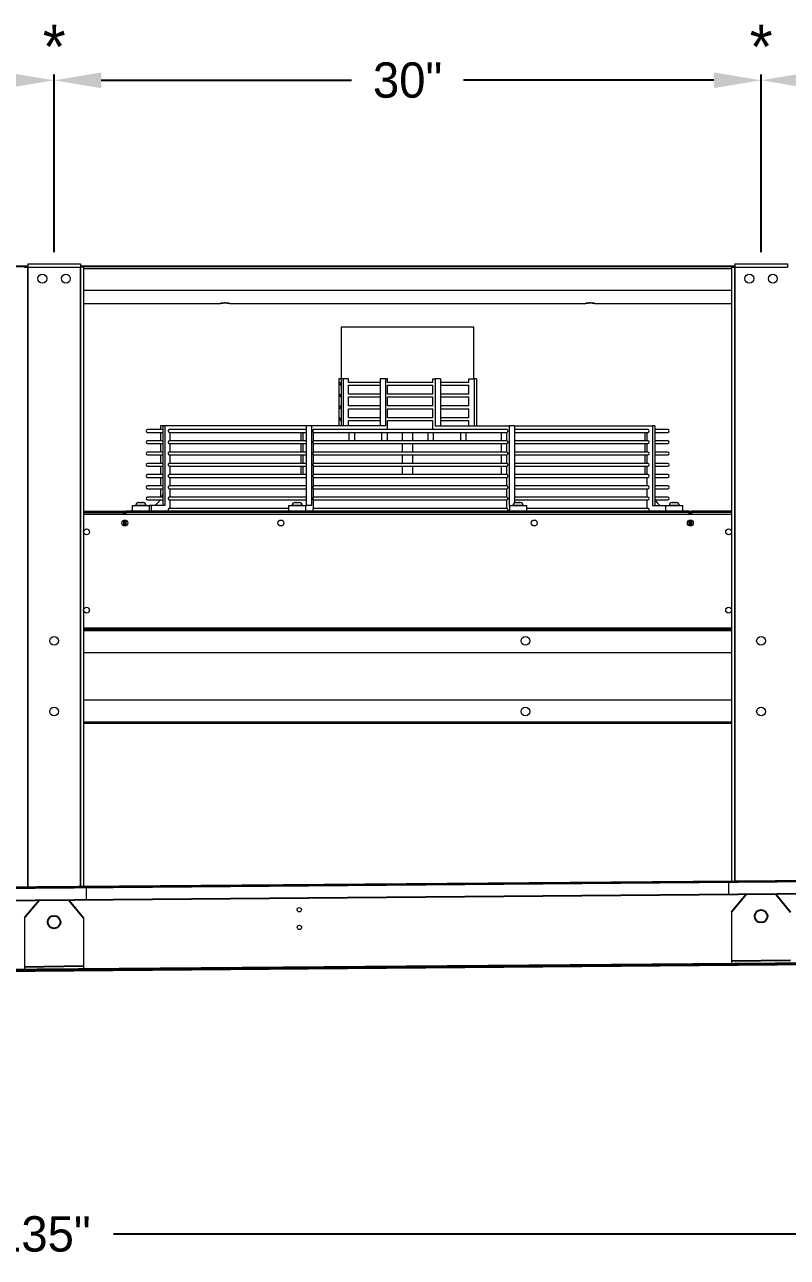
# Model space of a CAD drawing. Extents: x 6 to 271, y -23 to 146.
# Drawn here: x 184.5 to 216.8, y 37 to 89.3 of the extents above; entities that cross this region are included whole.
import ezdxf
from ezdxf.enums import TextEntityAlignment as Align

# ---------------------------------------------------------------- set-up
doc = ezdxf.new("R2010")
doc.units = 0
doc.header["$MEASUREMENT"] = 0
doc.layers.get('0').update_dxf_attribs({"linetype": 'CONTINUOUS'})
doc.layers.get('Defpoints').update_dxf_attribs({"linetype": 'CONTINUOUS'})
doc.dimstyles.get("Standard").update_dxf_attribs({"dimtxt": 1.5, "dimasz": 2, "dimexe": 0.25, "dimexo": 0.5, "dimgap": 0.75, "dimtad": 0, "dimtih": 1, "dimtoh": 1, "dimdec": 4, "dimzin": 0, "dimdsep": 46, "dimlunit": 5, "dimtxsty": 'STANDARD', "dimcen": 0.125, "dimclrd": 1, "dimclre": 1, "dimclrt": 1, "dimadec": 0, "dimazin": 0, "dimtfac": 1, "dimtdec": 4, "dimtofl": 0, "dimtmove": 0, "dimatfit": 3, "dimfxl": 1, "dimfrac": 2, "dimtolj": 1, "dimtzin": 0, "dimarcsym": 0})

# ---------------------------------------------------------------- blocks, each defined once
blk = doc.blocks.new('*D30')
at = {"color": 7, "lineweight": -2}
for p, q in [((155.707, 79.688), (155.707, 87.232)), ((157.707, 86.982), (168.332, 86.982)), ((183.707, 86.982), (173.082, 86.982)), ((185.707, 79.688), (185.707, 87.232))]:
    blk.add_line(p, q, dxfattribs=at)
at = {"color": 7}
for points in [[(157.707, 87.315), (157.707, 86.649), (155.707, 86.982)], [(183.707, 87.315), (183.707, 86.649), (185.707, 86.982)]]:
    blk.add_solid(points, dxfattribs=at)
at = {"layer": 'Defpoints', "color": 0}
for p in [(185.707, 86.982), (155.707, 79.188), (185.707, 79.188)]:
    blk.add_point(p, dxfattribs=at)
at = {"color": 7, "insert": (170.707, 86.982), "char_height": 1.5, "attachment_point": 5}
blk.add_mtext('\\A1;30"', dxfattribs=at)
blk = doc.blocks.new('*D31')
at = {"color": 7, "lineweight": -2}
for p, q in [((185.707, 79.688), (185.707, 87.232)), ((187.707, 86.982), (198.332, 86.982)), ((213.707, 86.982), (203.082, 86.982)), ((215.707, 79.688), (215.707, 87.232))]:
    blk.add_line(p, q, dxfattribs=at)
at = {"color": 7}
for points in [[(187.707, 87.315), (187.707, 86.649), (185.707, 86.982)], [(213.707, 87.315), (213.707, 86.649), (215.707, 86.982)]]:
    blk.add_solid(points, dxfattribs=at)
at = {"layer": 'Defpoints', "color": 0}
for p in [(215.707, 86.982), (185.707, 79.188), (215.707, 79.188)]:
    blk.add_point(p, dxfattribs=at)
at = {"color": 7, "insert": (200.707, 86.982), "char_height": 1.5, "attachment_point": 5}
blk.add_mtext('\\A1;30"', dxfattribs=at)
blk = doc.blocks.new('*D32')
at = {"color": 7, "lineweight": -2}
for p, q in [((215.707, 79.688), (215.707, 87.232)), ((217.707, 86.982), (225.832, 86.982)), ((244.207, 86.982), (236.082, 86.982)), ((246.207, 79.688), (246.207, 87.232))]:
    blk.add_line(p, q, dxfattribs=at)
at = {"color": 7}
for points in [[(217.707, 87.315), (217.707, 86.649), (215.707, 86.982)], [(244.207, 87.315), (244.207, 86.649), (246.207, 86.982)]]:
    blk.add_solid(points, dxfattribs=at)
at = {"layer": 'Defpoints', "color": 0}
for p in [(246.207, 86.982), (215.707, 79.188), (246.207, 79.188)]:
    blk.add_point(p, dxfattribs=at)
at = {"color": 7, "insert": (230.957, 86.982), "char_height": 1.5, "attachment_point": 5}
blk.add_mtext('\\A1;30 1/2"', dxfattribs=at)
blk = doc.blocks.new('*D34')
at = {"color": 7, "lineweight": -2}
for p, q in [((252.728, 49.242), (252.728, 37.751)), ((117.732, 48.126), (117.732, 37.751)), ((119.732, 38.001), (182.23, 38.001)), ((250.728, 38.001), (188.23, 38.001))]:
    blk.add_line(p, q, dxfattribs=at)
at = {"color": 7}
for points in [[(119.732, 38.334), (119.732, 37.668), (117.732, 38.001)], [(250.728, 38.334), (250.728, 37.668), (252.728, 38.001)]]:
    blk.add_solid(points, dxfattribs=at)
at = {"layer": 'Defpoints', "color": 0}
for p in [(252.728, 49.742), (117.732, 48.626), (252.728, 38.001)]:
    blk.add_point(p, dxfattribs=at)
at = {"color": 7, "insert": (185.23, 38.001), "char_height": 1.5, "attachment_point": 5}
blk.add_mtext('\\A1;135"', dxfattribs=at)

msp = doc.modelspace()

# ---------------------------------------------------------------- linework, layer by layer
at = {"color": 7, "linetype": 'Continuous', "lineweight": 15}
for p, q in [((156.8216, 79.10391), (184.5926, 79.10391)), ((184.4571, 79.0522), (184.5916, 79.0522)), ((184.5916, 79.0522), (184.5916, 52.73628)), ((184.5926, 79.0522), (184.5916, 79.0522)), ((184.5926, 79.1877), (184.5926, 79.0532)), ((184.5926, 79.1877), (186.8216, 79.1877)), ((184.5926, 79.0532), (186.8216, 79.0532)), ((184.5926, 79.0522), (184.5926, 79.0532)), ((184.5926, 79.0522), (186.8216, 79.0522)), ((184.5926, 52.73629), (184.5926, 79.0522)), ((186.8216, 79.1877), (186.8216, 79.0532)), ((186.8216, 79.10391), (214.5926, 79.10391)), ((186.8216, 79.0522), (186.8216, 79.0532)), ((186.8226, 79.0522), (186.8216, 79.0522)), ((186.8216, 52.75475), (186.8216, 79.0522)), ((186.8226, 79.0522), (186.8226, 52.75476)), ((186.9571, 79.0522), (186.8226, 79.0522)), ((186.9571, 79.0522), (186.9571, 52.75587)), ((214.4571, 79.0522), (214.4571, 52.98368)), ((214.4571, 79.0522), (214.5916, 79.0522)), ((214.5916, 79.0522), (214.5916, 52.98479)), ((214.5926, 79.0522), (214.5916, 79.0522)), ((214.5926, 79.1877), (214.5926, 79.0532)), ((214.5926, 79.1877), (216.8216, 79.1877)), ((214.5926, 79.0532), (216.8216, 79.0532)), ((214.5926, 79.0522), (214.5926, 79.0532)), ((214.5926, 79.0522), (216.8216, 79.0522)), ((214.5926, 52.9848), (214.5926, 79.0522)), ((216.8216, 79.1877), (216.8216, 79.0532)), ((186.9571, 78.9992), (214.4571, 78.9992)), ((186.9571, 78.07045), (214.4571, 78.07045)), ((186.9571, 77.50837), (192.7696, 77.50837)), ((193.1446, 77.50837), (208.2696, 77.50837)), ((208.6446, 77.50837), (214.4571, 77.50837)), ((201.78339, 76.4987), (197.8946, 76.4987)), ((203.5196, 76.4987), (201.78339, 76.4987)), ((197.78988, 74.3077), (197.78988, 72.3127)), ((197.88326, 74.3077), (197.78988, 74.3077)), ((197.97663, 74.3077), (197.88326, 74.3077)), ((197.88326, 74.3077), (197.88326, 72.3127)), ((197.97663, 74.3077), (197.97663, 72.3127)), ((198.20206, 74.3077), (197.97663, 74.3077)), ((198.20206, 74.15688), (198.20206, 74.3077)), ((199.76285, 74.3077), (199.53743, 74.3077)), ((199.53743, 74.3077), (199.53743, 72.3127)), ((199.76285, 74.3077), (199.76285, 72.3127)), ((199.85623, 74.3077), (199.76285, 74.3077)), ((199.85623, 74.15688), (199.85623, 74.3077)), ((201.78339, 74.15781), (201.78339, 74.3077)), ((201.78339, 74.3077), (201.87677, 74.3077)), ((201.87677, 74.3077), (201.87677, 72.3127)), ((202.1022, 74.3077), (201.87677, 74.3077)), ((202.1022, 74.3077), (202.1022, 72.3127)), ((203.30551, 74.15781), (203.30551, 74.3077)), ((203.30551, 74.3077), (203.53093, 74.3077)), ((203.53093, 74.3077), (203.53093, 72.3127)), ((203.62431, 74.3077), (203.53093, 74.3077)), ((203.62431, 74.3077), (203.62431, 72.3127)), ((199.53743, 74.15781), (198.20206, 74.15781)), ((198.20206, 73.65688), (198.20206, 74.03875)), ((198.20206, 74.03781), (199.53743, 74.03781)), ((201.78339, 74.15781), (199.85623, 74.15781)), ((199.85623, 73.65688), (199.85623, 74.03875)), ((199.85623, 74.03781), (201.78339, 74.03781)), ((201.78339, 73.65781), (201.78339, 74.03781)), ((203.30551, 74.15781), (202.1022, 74.15781)), ((202.1022, 74.03781), (203.30551, 74.03781)), ((203.30551, 73.65781), (203.30551, 74.03781)), ((199.53743, 73.65781), (198.20206, 73.65781)), ((198.20206, 73.15688), (198.20206, 73.53875)), ((198.20206, 73.53781), (199.53743, 73.53781)), ((201.78339, 73.65781), (199.85623, 73.65781)), ((199.85623, 73.15688), (199.85623, 73.53875)), ((199.85623, 73.53781), (201.78339, 73.53781)), ((201.78339, 73.15781), (201.78339, 73.53781)), ((203.30551, 73.65781), (202.1022, 73.65781)), ((202.1022, 73.53781), (203.30551, 73.53781)), ((203.30551, 73.15781), (203.30551, 73.53781)), ((199.53743, 73.15781), (198.20206, 73.15781)), ((198.20206, 72.65688), (198.20206, 73.03875)), ((198.20206, 73.03781), (199.53743, 73.03781)), ((201.78339, 73.15781), (199.85623, 73.15781)), ((199.85623, 72.65688), (199.85623, 73.03875)), ((199.85623, 73.03781), (201.78339, 73.03781)), ((201.78339, 72.65781), (201.78339, 73.03781)), ((203.30551, 73.15781), (202.1022, 73.15781)), ((202.1022, 73.03781), (203.30551, 73.03781)), ((203.30551, 72.65781), (203.30551, 73.03781)), ((190.22008, 72.3127), (190.22008, 72.15781)), ((190.31345, 72.3127), (190.22008, 72.3127)), ((190.40683, 72.3127), (190.31345, 72.3127)), ((190.31345, 72.3127), (190.31345, 68.9317)), ((190.40683, 72.3127), (190.40683, 68.9317)), ((196.40191, 72.3127), (190.40683, 72.3127)), ((196.62734, 72.3127), (196.40191, 72.3127)), ((196.40191, 72.3127), (196.40191, 68.9317)), ((196.62734, 72.3127), (196.62734, 68.9317)), ((199.76285, 72.3127), (196.62734, 72.3127)), ((199.53743, 72.65781), (198.20206, 72.65781)), ((198.20206, 72.3127), (198.20206, 72.53875)), ((198.20206, 72.53781), (199.53743, 72.53781)), ((201.78339, 72.65781), (199.85623, 72.65781)), ((199.85623, 72.15781), (199.85623, 72.53875)), ((199.85623, 72.53781), (201.78339, 72.53781)), ((201.78339, 72.15781), (201.78339, 72.53781)), ((201.87677, 72.3127), (205.01229, 72.3127)), ((203.30551, 72.65781), (202.1022, 72.65781)), ((202.1022, 72.53781), (203.30551, 72.53781)), ((203.30551, 72.3127), (203.30551, 72.53781)), ((205.01229, 72.3127), (205.01229, 68.9317)), ((205.23771, 72.3127), (205.01229, 72.3127)), ((205.23771, 72.3127), (205.23771, 69.03979)), ((205.23771, 72.3127), (211.10074, 72.3127)), ((211.10074, 72.3127), (211.10074, 68.9317)), ((211.19412, 72.3127), (211.10074, 72.3127)), ((211.19412, 72.3127), (211.19412, 68.9317)), ((190.31345, 72.15781), (189.66698, 72.15781)), ((189.66698, 72.03781), (190.31345, 72.03781)), ((190.22008, 72.03781), (190.22008, 71.67915)), ((190.60323, 72.03781), (196.40191, 72.03781)), ((196.40191, 72.15781), (190.6033, 72.15781)), ((190.63225, 71.67915), (190.63225, 72.03781)), ((196.17648, 72.03781), (196.17648, 71.67915)), ((196.26986, 71.67915), (196.26986, 72.03781)), ((196.70869, 72.03781), (204.93197, 72.03781)), ((204.93197, 72.15781), (196.70882, 72.15781)), ((196.72071, 71.67915), (196.72071, 72.03781)), ((204.69348, 71.67915), (204.69348, 72.03781)), ((204.91891, 71.67915), (204.91891, 72.03781)), ((210.90683, 72.15781), (205.23771, 72.15781)), ((205.23771, 72.03781), (210.90683, 72.03781)), ((210.78194, 71.67915), (210.78194, 72.03781)), ((210.87532, 71.67915), (210.87532, 72.03781)), ((211.74721, 72.15781), (211.19412, 72.15781)), ((211.19412, 72.03781), (211.74721, 72.03781)), ((190.31345, 71.67915), (189.66698, 71.67915)), ((189.66698, 71.55915), (190.31345, 71.55915)), ((190.31345, 71.20048), (189.66698, 71.20048)), ((190.22008, 71.55915), (190.22008, 71.20048)), ((190.60323, 71.55915), (196.40191, 71.55915)), ((196.40191, 71.67915), (190.6033, 71.67915)), ((196.40191, 71.20048), (190.6033, 71.20048)), ((190.63225, 71.20048), (190.63225, 71.55915)), ((196.17648, 71.55915), (196.17648, 71.20048)), ((196.26986, 71.20048), (196.26986, 71.55915)), ((196.70869, 71.55915), (204.93197, 71.55915)), ((204.93197, 71.67915), (196.70882, 71.67915)), ((204.93197, 71.20048), (196.70882, 71.20048)), ((196.72071, 71.20048), (196.72071, 71.55915)), ((204.69348, 71.20048), (204.69348, 71.55915)), ((204.91891, 71.20048), (204.91891, 71.55915)), ((210.90683, 71.67915), (205.23771, 71.67915)), ((205.23771, 71.55915), (210.90683, 71.55915)), ((210.90683, 71.20048), (205.23771, 71.20048)), ((210.78194, 71.20048), (210.78194, 71.55915)), ((210.87532, 71.20048), (210.87532, 71.55915)), ((211.74721, 71.67915), (211.19412, 71.67915)), ((211.19412, 71.55915), (211.74721, 71.55915)), ((211.74721, 71.20048), (211.19412, 71.20048)), ((189.66698, 71.08048), (190.31345, 71.08048)), ((190.31345, 70.72182), (189.66698, 70.72182)), ((190.22008, 71.08048), (190.22008, 70.72182)), ((190.60323, 71.08048), (196.40191, 71.08048)), ((196.40191, 70.72182), (190.6033, 70.72182)), ((190.63225, 70.72182), (190.63225, 71.08048)), ((196.17648, 71.08048), (196.17648, 70.72182)), ((196.26986, 70.72182), (196.26986, 71.08048)), ((196.70869, 71.08048), (204.93197, 71.08048)), ((204.93197, 70.72182), (196.70882, 70.72182)), ((196.72071, 70.72182), (196.72071, 71.08048)), ((204.69348, 70.72182), (204.69348, 71.08048)), ((204.91891, 70.72182), (204.91891, 71.08048)), ((205.23771, 71.08048), (210.90683, 71.08048)), ((210.90683, 70.72182), (205.23771, 70.72182)), ((210.78194, 70.72182), (210.78194, 71.08048)), ((210.87532, 70.72182), (210.87532, 71.08048)), ((211.19412, 71.08048), (211.74721, 71.08048)), ((211.74721, 70.72182), (211.19412, 70.72182)), ((189.66698, 70.60182), (190.31345, 70.60182)), ((190.31345, 70.24315), (189.66698, 70.24315)), ((189.66698, 70.12315), (190.31345, 70.12315)), ((190.22008, 70.60182), (190.22008, 70.24315)), ((190.22008, 70.12315), (190.22008, 69.76448)), ((190.60323, 70.60182), (196.40191, 70.60182)), ((190.60323, 70.12315), (196.40191, 70.12315)), ((196.40191, 70.24315), (190.6033, 70.24315)), ((190.63225, 70.24315), (190.63225, 70.60182)), ((190.63225, 69.76448), (190.63225, 70.12315)), ((196.17648, 70.60182), (196.17648, 70.24315)), ((196.26986, 70.24315), (196.26986, 70.60182)), ((196.70869, 70.60182), (204.93197, 70.60182)), ((196.70869, 70.12315), (204.93197, 70.12315)), ((204.93197, 70.24315), (196.70882, 70.24315)), ((196.72071, 70.24315), (196.72071, 70.60182)), ((196.72071, 69.76448), (196.72071, 70.12315)), ((204.69348, 70.24315), (204.69348, 70.60182)), ((204.91891, 70.24315), (204.91891, 70.60182)), ((204.91891, 69.76448), (204.91891, 70.12315)), ((205.23771, 70.60182), (210.90683, 70.60182)), ((210.90683, 70.24315), (205.23771, 70.24315)), ((205.23771, 70.12315), (210.90683, 70.12315)), ((210.78194, 70.24315), (210.78194, 70.60182)), ((210.87532, 70.24315), (210.87532, 70.60182)), ((210.87532, 69.76448), (210.87532, 70.12315)), ((211.19412, 70.60182), (211.74721, 70.60182)), ((211.74721, 70.24315), (211.19412, 70.24315)), ((211.19412, 70.12315), (211.74721, 70.12315)), ((190.31345, 69.76448), (189.66698, 69.76448)), ((189.66698, 69.64448), (190.31345, 69.64448)), ((190.22008, 69.64448), (190.22008, 69.28582)), ((190.60323, 69.64448), (196.40191, 69.64448)), ((196.40191, 69.76448), (190.6033, 69.76448)), ((190.63225, 69.28582), (190.63225, 69.64448)), ((196.70869, 69.64448), (204.93197, 69.64448)), ((204.93197, 69.76448), (196.70882, 69.76448)), ((196.72071, 69.28582), (196.72071, 69.64448)), ((204.91891, 69.28582), (204.91891, 69.64448)), ((210.90683, 69.76448), (205.23771, 69.76448)), ((205.23771, 69.64448), (210.90683, 69.64448)), ((210.87532, 69.28582), (210.87532, 69.64448)), ((211.74721, 69.76448), (211.19412, 69.76448)), ((211.19412, 69.64448), (211.74721, 69.64448)), ((190.31345, 69.28582), (189.66698, 69.28582)), ((189.66698, 69.16582), (190.31345, 69.16582)), ((190.60323, 69.16582), (196.40191, 69.16582)), ((196.40191, 69.28582), (190.6033, 69.28582)), ((190.63225, 68.80715), (190.63225, 69.16582)), ((196.70869, 69.16582), (204.93197, 69.16582)), ((204.93197, 69.28582), (196.70882, 69.28582)), ((196.72071, 68.80715), (196.72071, 69.16582)), ((204.91891, 68.80715), (204.91891, 69.16582)), ((210.90683, 69.28582), (205.23771, 69.28582)), ((205.23771, 69.16582), (210.90683, 69.16582)), ((210.87532, 68.80715), (210.87532, 69.16582)), ((211.74721, 69.28582), (211.19412, 69.28582)), ((211.19412, 69.16582), (211.74721, 69.16582)), ((186.9571, 68.6877), (188.6561, 68.6877)), ((186.9571, 68.6367), (188.6561, 68.6367)), ((186.9571, 68.5627), (214.4571, 68.5627)), ((188.6561, 68.6877), (188.6561, 68.6367)), ((188.6561, 68.6367), (188.6561, 68.5627)), ((188.6571, 68.6367), (188.6571, 68.5627)), ((188.7071, 68.6367), (188.6571, 68.6367)), ((188.7549, 68.6389), (188.7071, 68.6389)), ((188.7071, 68.6389), (188.7071, 68.5627)), ((188.7549, 68.6389), (188.7549, 68.5627)), ((212.6583, 68.6877), (188.7559, 68.6877)), ((188.7559, 68.6877), (188.7559, 68.6389)), ((212.6583, 68.6389), (188.7559, 68.6389)), ((188.7559, 68.6389), (188.7559, 68.5627)), ((189.02057, 68.9317), (189.04866, 68.9317)), ((189.04866, 68.9317), (189.75857, 68.9317)), ((189.60832, 68.9327), (189.17082, 68.9327)), ((189.29482, 69.0567), (189.29497, 69.0567)), ((189.29771, 69.0567), (189.29497, 69.0567)), ((189.29771, 69.0567), (189.30821, 69.0567)), ((189.31889, 69.0567), (189.30821, 69.0567)), ((189.31889, 69.0567), (189.39493, 69.0567)), ((189.40649, 69.0567), (189.39493, 69.0567)), ((189.41277, 69.0567), (189.40649, 69.0567)), ((189.41277, 69.0567), (189.43813, 69.0567)), ((189.45267, 69.0567), (189.43813, 69.0567)), ((189.45267, 69.0567), (189.48432, 69.0567)), ((189.82386, 68.9317), (189.75857, 68.9317)), ((189.82386, 68.9317), (189.82386, 68.6877)), ((190.40683, 68.9317), (189.82386, 68.9317)), ((195.65023, 68.80715), (190.6033, 68.80715)), ((195.65023, 68.9317), (195.67831, 68.9317)), ((195.67831, 68.9317), (196.38823, 68.9317)), ((196.23798, 68.9327), (195.80048, 68.9327)), ((195.92448, 69.0567), (195.95612, 69.0567)), ((195.97066, 69.0567), (195.95612, 69.0567)), ((195.97066, 69.0567), (195.99603, 69.0567)), ((196.00231, 69.0567), (195.99603, 69.0567)), ((196.01387, 69.0567), (196.00231, 69.0567)), ((196.01387, 69.0567), (196.08991, 69.0567)), ((196.10058, 69.0567), (196.08991, 69.0567)), ((196.10058, 69.0567), (196.11109, 69.0567)), ((196.11382, 69.0567), (196.11109, 69.0567)), ((196.11382, 69.0567), (196.11398, 69.0567)), ((196.62734, 68.9317), (196.38823, 68.9317)), ((204.93197, 68.80715), (196.70882, 68.80715)), ((205.01229, 68.9317), (205.02597, 68.9317)), ((205.02597, 68.9317), (205.05406, 68.9317)), ((205.05406, 68.9317), (205.76397, 68.9317)), ((205.19287, 68.9327), (205.17622, 68.9327)), ((205.61372, 68.9327), (205.19287, 68.9327)), ((205.30022, 69.0567), (205.30037, 69.0567)), ((205.3031, 69.0567), (205.30037, 69.0567)), ((205.3031, 69.0567), (205.31361, 69.0567)), ((205.32429, 69.0567), (205.31361, 69.0567)), ((205.32429, 69.0567), (205.40033, 69.0567)), ((205.41188, 69.0567), (205.40033, 69.0567)), ((205.41816, 69.0567), (205.41188, 69.0567)), ((205.41816, 69.0567), (205.44353, 69.0567)), ((205.45807, 69.0567), (205.44353, 69.0567)), ((205.45807, 69.0567), (205.48972, 69.0567)), ((210.90683, 68.80715), (205.76397, 68.80715)), ((211.10074, 68.9317), (211.65562, 68.9317)), ((211.65562, 68.9317), (211.68371, 68.9317)), ((211.68371, 68.9317), (212.39362, 68.9317)), ((211.94091, 68.9327), (211.80587, 68.9327)), ((211.92987, 69.0567), (211.96152, 69.0567)), ((212.24337, 68.9327), (211.94091, 68.9327)), ((211.97606, 69.0567), (211.96152, 69.0567)), ((211.97606, 69.0567), (212.00143, 69.0567)), ((212.00771, 69.0567), (212.00143, 69.0567)), ((212.01926, 69.0567), (212.00771, 69.0567)), ((212.01926, 69.0567), (212.0953, 69.0567)), ((212.10598, 69.0567), (212.0953, 69.0567)), ((212.10598, 69.0567), (212.11649, 69.0567)), ((212.11922, 69.0567), (212.11649, 69.0567)), ((212.11922, 69.0567), (212.11937, 69.0567)), ((212.6583, 68.6877), (212.6583, 68.6389)), ((212.6583, 68.6389), (212.6583, 68.5627)), ((212.6593, 68.6389), (212.7071, 68.6389)), ((212.6593, 68.5627), (212.6593, 68.6389)), ((212.7071, 68.5627), (212.7071, 68.6389)), ((212.7571, 68.6367), (212.7071, 68.6367)), ((212.7571, 68.6367), (212.7571, 68.5627)), ((212.7581, 68.6367), (212.7581, 68.6877)), ((214.4571, 68.6877), (212.7581, 68.6877)), ((212.7581, 68.5627), (212.7581, 68.6367)), ((214.4571, 68.6367), (212.7581, 68.6367)), ((188.6561, 68.30182), (188.6561, 68.07358)), ((188.6571, 68.30226), (188.6571, 68.07313)), ((188.7071, 68.3127), (188.7071, 68.0627)), ((188.7549, 68.3032), (188.7549, 68.0722)), ((188.7559, 68.30278), (188.7559, 68.07262)), ((212.6583, 68.30278), (212.6583, 68.07262)), ((212.6593, 68.0722), (212.6593, 68.3032)), ((212.7071, 68.0627), (212.7071, 68.3127)), ((212.7571, 68.30226), (212.7571, 68.07313)), ((212.7581, 68.07358), (212.7581, 68.30182)), ((186.9571, 63.7387), (214.4571, 63.7387)), ((186.9571, 63.7377), (214.4571, 63.7377)), ((186.9571, 63.6877), (214.4571, 63.6877)), ((186.9571, 63.6242), (214.4571, 63.6242)), ((186.9571, 62.6877), (214.4571, 62.6877)), ((186.9571, 60.6877), (214.4571, 60.6877)), ((186.9571, 59.7512), (214.4571, 59.7512)), ((186.9571, 59.6877), (214.4571, 59.6877)), ((187.07538, 52.75566), (214.32445, 52.98086)), ((187.07575, 52.71147), (214.32482, 52.93667)), ((214.32482, 52.93667), (214.32445, 52.98086)), ((214.32482, 52.93667), (214.32905, 52.42496)), ((186.9571, 52.19803), (214.4571, 52.42531)), ((187.07538, 52.75566), (187.07575, 52.71147)), ((187.07998, 52.19975), (187.07575, 52.71147)), ((214.32905, 52.42496), (187.07998, 52.19975)), ((187.07998, 52.19904), (187.07998, 52.19975)), ((184.4571, 51.42244), (184.4571, 49.20878)), ((186.9571, 51.42244), (186.9571, 49.24977)), ((214.4571, 51.67095), (214.4571, 49.45729)), ((186.9571, 49.24893), (214.4571, 49.47621)), ((186.9571, 49.19793), (214.4571, 49.42521))]:
    msp.add_line(p, q, dxfattribs=at)
at = {"color": 7}
for p, q in [((123.82755, 52.23293), (247.5733, 53.258)), ((247.57368, 53.21147), (123.82793, 52.1864)), ((123.83214, 51.67632), (247.4571, 52.69805)), ((215.06764, 52.4167), (214.4571, 51.67095)), ((216.34655, 52.4167), (216.9571, 51.67095)), ((185.06764, 52.16819), (184.4571, 51.42244)), ((186.34655, 52.16819), (186.9571, 51.42244)), ((247.4571, 49.74894), (123.9571, 48.72825)), ((123.9571, 48.67725), (247.4571, 49.69794)), ((186.9571, 49.37477), (184.4571, 49.33378)), ((184.4571, 49.20878), (184.4571, 49.15778)), ((216.9571, 49.62328), (214.4571, 49.58229)), ((214.4571, 49.45729), (214.4571, 49.40629))]:
    msp.add_line(p, q, dxfattribs=at)
at = {"color": 7, "linetype": 'Continuous', "lineweight": 15, "flags": 128}
for points in [[(192.7696, 77.50837), (192.77719, 77.51443), (192.79936, 77.51999), (192.83431, 77.52461), (192.87921, 77.52792), (192.93041, 77.52964), (192.98378, 77.52964), (193.03499, 77.52792), (193.07988, 77.52461), (193.11483, 77.51999), (193.137, 77.51443), (193.1446, 77.50837)], [(193.1446, 77.50837), (193.13693, 77.51442), (193.11473, 77.51997), (193.07978, 77.52459), (193.03491, 77.52789), (192.98375, 77.52961), (192.93044, 77.52961), (192.87928, 77.52789), (192.83441, 77.52459), (192.79946, 77.51997), (192.77726, 77.51442), (192.7696, 77.50837)], [(208.2696, 77.50837), (208.27719, 77.51443), (208.29936, 77.51999), (208.33431, 77.52461), (208.37921, 77.52792), (208.43041, 77.52964), (208.48378, 77.52964), (208.53499, 77.52792), (208.57988, 77.52461), (208.61483, 77.51999), (208.637, 77.51443), (208.6446, 77.50837)], [(208.6446, 77.50837), (208.63693, 77.51442), (208.61473, 77.51997), (208.57978, 77.52459), (208.53491, 77.52789), (208.48375, 77.52961), (208.43044, 77.52961), (208.37928, 77.52789), (208.33441, 77.52459), (208.29946, 77.51997), (208.27726, 77.51442), (208.2696, 77.50837)], [(204.93197, 72.15781), (204.93202, 72.15781), (204.9413, 72.15264), (204.94898, 72.13811), (204.95376, 72.11671), (204.95482, 72.09208), (204.95199, 72.06844), (204.94574, 72.0498), (204.93714, 72.03935), (204.93197, 72.03781)], [(204.93197, 71.67915), (204.93622, 71.67811), (204.94459, 71.66927), (204.951, 71.6527), (204.95448, 71.63094), (204.95448, 71.60736), (204.951, 71.5856), (204.94459, 71.56902), (204.93622, 71.56019), (204.93197, 71.55915)], [(204.93197, 71.20048), (204.93622, 71.19944), (204.94459, 71.19061), (204.951, 71.17403), (204.95448, 71.15227), (204.95448, 71.12869), (204.951, 71.10693), (204.94459, 71.09036), (204.93622, 71.08152), (204.93197, 71.08048)], [(204.93197, 70.72182), (204.93622, 70.72078), (204.94459, 70.71194), (204.951, 70.69537), (204.95448, 70.67361), (204.95448, 70.65003), (204.951, 70.62827), (204.94459, 70.61169), (204.93622, 70.60285), (204.93197, 70.60182)], [(204.93197, 70.24315), (204.93622, 70.24211), (204.94459, 70.23328), (204.951, 70.2167), (204.95448, 70.19494), (204.95448, 70.17136), (204.951, 70.1496), (204.94459, 70.13302), (204.93622, 70.12419), (204.93197, 70.12315)], [(204.93197, 69.76448), (204.93622, 69.76345), (204.94459, 69.75461), (204.951, 69.73803), (204.95448, 69.71627), (204.95448, 69.6927), (204.951, 69.67094), (204.94459, 69.65436), (204.93622, 69.64552), (204.93197, 69.64448)], [(190.31345, 69.43062), (190.2749, 69.31437), (190.26293, 69.28582)], [(204.93197, 69.28582), (204.93622, 69.28478), (204.94459, 69.27594), (204.951, 69.25937), (204.95448, 69.23761), (204.95448, 69.21403), (204.951, 69.19227), (204.94459, 69.17569), (204.93622, 69.16686), (204.93197, 69.16582)], [(204.93197, 68.80715), (204.93648, 68.80598), (204.94491, 68.79671), (204.95129, 68.77955), (204.9546, 68.75726), (204.95431, 68.73335), (204.95291, 68.72257)]]:
    msp.add_lwpolyline(points, dxfattribs=at)
at = {"color": 7, "linetype": 'Continuous', "lineweight": 15}
for centre, radius in [((185.2071, 78.5627), 0.1875), ((186.2071, 78.5627), 0.1875), ((215.2071, 78.5627), 0.1875), ((216.2071, 78.5627), 0.1875), ((188.7071, 68.1877), 0.125), ((195.3321, 68.1877), 0.125), ((206.0821, 68.1877), 0.125), ((212.7071, 68.1877), 0.125), ((187.0821, 67.8127), 0.125), ((214.3321, 67.8127), 0.125), ((187.0821, 64.4887), 0.125), ((214.3321, 64.4887), 0.125), ((185.7071, 63.1877), 0.1875), ((205.7071, 63.1877), 0.1875), ((215.7071, 63.1877), 0.1875), ((185.7071, 60.1877), 0.1875), ((205.7071, 60.1877), 0.1875), ((215.7071, 60.1877), 0.1875), ((196.10881, 51.77365), 0.09375), ((196.11501, 51.02367), 0.09375)]:
    msp.add_circle(centre, radius, dxfattribs=at)
at = {"color": 7}
for centre in [(185.7071, 51.24676), (215.7071, 51.49527)]:
    msp.add_circle(centre, 0.26853, dxfattribs=at)
at = {"color": 7, "linetype": 'Continuous', "lineweight": 15}
for centre, radius, start, end in [((197.8946, 74.09781), 0.06, 100.892283, 259.107717), ((197.8946, 73.59781), 0.06, 100.892283, 259.107717), ((197.8946, 73.09781), 0.06, 100.892283, 259.107717), ((197.8946, 72.59781), 0.06, 100.892283, 259.107717), ((189.66698, 72.09781), 0.06, 90, 270), ((210.90366, 72.09781), 0.06008, 273.025613, 86.974387), ((211.74721, 72.09781), 0.06, 270, 90), ((189.66698, 71.61915), 0.06, 90, 270), ((189.66698, 71.14048), 0.06, 90, 270), ((210.90354, 71.61915), 0.06009, 273.144589, 86.855411), ((210.90354, 71.14048), 0.06009, 273.143027, 86.856973), ((211.74721, 71.61915), 0.06, 270, 90), ((211.74721, 71.14048), 0.06, 270, 90), ((189.66698, 70.66182), 0.06, 90, 270), ((210.90354, 70.66182), 0.06009, 273.144589, 86.855411), ((211.74721, 70.66182), 0.06, 270, 90), ((189.66698, 70.18315), 0.06, 90, 270), ((210.90354, 70.18315), 0.06009, 273.143027, 86.856973), ((211.74721, 70.18315), 0.06, 270, 90), ((189.66698, 69.70448), 0.06, 90, 270), ((210.90354, 69.70448), 0.06009, 273.144589, 86.855411), ((211.74721, 69.70448), 0.06, 270, 90), ((189.66698, 69.22582), 0.06, 90, 270), ((189.3468, 69.6867), 1, 310.97463, 328.608789), ((210.90354, 69.22582), 0.06009, 273.144589, 86.855411), ((212.0674, 69.6867), 1, 211.391211, 229.02537), ((211.74721, 69.22582), 0.06, 270, 90), ((188.6561, 68.6367), 0.051, 0, 90), ((188.6561, 68.6367), 0.001, 0, 90), ((188.7559, 68.6389), 0.0488, 90, 180), ((188.7559, 68.6389), 0.001, 90, 180), ((189.29482, 68.9327), 0.124, 90, 180), ((189.48432, 68.9327), 0.124, 0, 90), ((195.92448, 68.9327), 0.124, 90, 180), ((196.11398, 68.9327), 0.124, 0, 90), ((205.30022, 68.9327), 0.124, 90, 180), ((205.48972, 68.9327), 0.124, 0, 90), ((210.90335, 68.74767), 0.05959, 335.096891, 86.650916), ((211.92987, 68.9327), 0.124, 90, 180), ((212.11937, 68.9327), 0.124, 0, 90), ((212.6583, 68.6389), 0.0488, 0, 90), ((212.6583, 68.6389), 0.001, 0, 90), ((212.7581, 68.6367), 0.051, 90, 180), ((212.7581, 68.6367), 0.001, 90, 180), ((214.22286, 52.4239), 0.10619, 0.189668, 0.571094)]:
    msp.add_arc(centre, radius, start, end, dxfattribs=at)
for points in [[(184.5926, 79.0627), (156.8216, 79.0627)], [(214.5926, 79.0627), (186.8216, 79.0627)], [(186.9571, 77.50795), (192.7696, 77.50795)], [(193.1446, 77.50795), (208.2696, 77.50795)], [(208.6446, 77.50795), (214.4571, 77.50795)], [(197.8946, 76.4987), (197.8946, 74.3077)], [(203.5196, 74.3077), (203.5196, 76.4987)], [(198.21697, 72.03781), (198.21697, 71.67915)], [(198.46697, 71.67915), (198.46697, 72.03781)], [(199.60243, 72.03781), (199.60243, 71.67915)], [(199.85243, 71.67915), (199.85243, 72.03781)], [(200.4806, 72.03781), (200.4806, 71.67915)], [(200.9336, 71.67915), (200.9336, 72.03781)], [(201.56177, 72.03781), (201.56177, 71.67915)], [(201.81177, 71.67915), (201.81177, 72.03781)], [(202.94723, 72.03781), (202.94723, 71.67915)], [(203.19723, 71.67915), (203.19723, 72.03781)], [(200.4806, 71.55915), (200.4806, 71.20048)], [(200.9336, 71.20048), (200.9336, 71.55915)], [(200.4806, 71.08048), (200.4806, 70.72182)], [(200.9336, 70.72182), (200.9336, 71.08048)], [(200.4806, 70.60182), (200.4806, 70.24315)], [(200.9336, 70.24315), (200.9336, 70.60182)], [(189.02057, 68.9317), (189.02057, 68.6877)], [(189.17082, 68.9327), (189.17082, 68.9317)], [(189.29497, 69.0567), (189.291, 69.05663)], [(189.291, 69.05663), (189.29771, 69.0567)], [(189.30821, 69.0567), (189.31492, 69.05663)], [(189.31492, 69.05663), (189.31889, 69.0567)], [(189.39493, 69.0567), (189.39658, 69.05663)], [(189.39658, 69.05663), (189.41277, 69.0567)], [(189.43813, 69.0567), (189.45432, 69.05663)], [(189.45432, 69.05663), (189.45267, 69.0567)], [(189.60832, 68.9317), (189.60832, 68.9327)], [(189.75857, 68.6877), (189.75857, 68.9317)], [(195.65023, 68.9317), (195.65023, 68.6877)], [(195.80048, 68.9327), (195.80048, 68.9317)], [(195.95612, 69.0567), (195.95448, 69.05663)], [(195.95448, 69.05663), (195.97066, 69.0567)], [(195.99603, 69.0567), (196.01222, 69.05663)], [(196.01222, 69.05663), (196.01387, 69.0567)], [(196.08991, 69.0567), (196.09388, 69.05663)], [(196.09388, 69.05663), (196.10058, 69.0567)], [(196.11109, 69.0567), (196.1178, 69.05663)], [(196.1178, 69.05663), (196.11382, 69.0567)], [(196.23798, 68.9317), (196.23798, 68.9327)], [(196.38823, 68.6877), (196.38823, 68.9317)], [(205.02597, 68.9317), (205.02597, 68.6877)], [(205.17622, 68.9327), (205.17622, 68.9317)], [(205.30037, 69.0567), (205.2964, 69.05663)], [(205.2964, 69.05663), (205.3031, 69.0567)], [(205.31361, 69.0567), (205.32031, 69.05663)], [(205.32031, 69.05663), (205.32429, 69.0567)], [(205.40033, 69.0567), (205.40197, 69.05663)], [(205.40197, 69.05663), (205.41816, 69.0567)], [(205.44353, 69.0567), (205.45972, 69.05663)], [(205.45972, 69.05663), (205.45807, 69.0567)], [(205.61372, 68.9317), (205.61372, 68.9327)], [(205.76397, 68.6877), (205.76397, 68.9317)], [(211.65562, 68.9317), (211.65562, 68.6877)], [(211.80587, 68.9327), (211.80587, 68.9317)], [(211.96152, 69.0567), (211.95987, 69.05663)], [(211.95987, 69.05663), (211.97606, 69.0567)], [(212.00143, 69.0567), (212.01762, 69.05663)], [(212.01762, 69.05663), (212.01926, 69.0567)], [(212.0953, 69.0567), (212.09928, 69.05663)], [(212.09928, 69.05663), (212.10598, 69.0567)], [(212.11649, 69.0567), (212.12319, 69.05663)], [(212.12319, 69.05663), (212.11922, 69.0567)], [(212.24337, 68.9317), (212.24337, 68.9327)], [(212.39362, 68.6877), (212.39362, 68.9317)]]:
    msp.add_open_spline(points, degree=1, dxfattribs=at)
for points, knots in [([(192.7696, 77.50837), (192.7696, 77.50837), (192.7696, 77.50837), (192.7696, 77.50837), (192.7696, 77.50837), (192.7696, 77.50837), (192.7696, 77.50837)], [0, 0, 0, 0, 1, 1, 1, 1.00000059, 1.00000059, 1.00000059, 1.00000059]), ([(190.60927, 72.1566), (190.60608, 72.15714), (190.59672, 72.15872), (190.58115, 72.1539), (190.56519, 72.14309), (190.5535, 72.12684), (190.54742, 72.10741), (190.54763, 72.08687), (190.55411, 72.06761), (190.56613, 72.05161), (190.58229, 72.04133), (190.59647, 72.03691), (190.60431, 72.03828), (190.60601, 72.03857)], [0, 0, 0, 0, 0.05278326, 0.15493541, 0.25708506, 0.35921463, 0.46132613, 0.56341006, 0.66548868, 0.76757875, 0.86968472, 0.97181687, 1, 1, 1, 1]), ([(196.71125, 72.15707), (196.71094, 72.15728), (196.70813, 72.1592), (196.70249, 72.15639), (196.6954, 72.14825), (196.68976, 72.13377), (196.68627, 72.11542), (196.6853, 72.09503), (196.68697, 72.07499), (196.69109, 72.05743), (196.69719, 72.04476), (196.70346, 72.03805), (196.70744, 72.0385), (196.70884, 72.03866)], [0, 0, 0, 0, 0.01292207, 0.11640424, 0.21988582, 0.32335515, 0.42680049, 0.53022629, 0.63363492, 0.73704946, 0.84047658, 0.94393018, 1, 1, 1, 1]), ([(190.60932, 71.19933), (190.60532, 71.19985), (190.59512, 71.20117), (190.57896, 71.19554), (190.56344, 71.18395), (190.5524, 71.16719), (190.54709, 71.1475), (190.54811, 71.12698), (190.55534, 71.10804), (190.56798, 71.09259), (190.58452, 71.08316), (190.59809, 71.07935), (190.60511, 71.0808), (190.60602, 71.08099)], [0, 0, 0, 0, 0.06581289, 0.16795274, 0.27008951, 0.3722043, 0.47429903, 0.57636937, 0.6784379, 0.78051674, 0.88261397, 0.98473593, 1, 1, 1, 1]), ([(190.60927, 71.67793), (190.60608, 71.67847), (190.59672, 71.68005), (190.58115, 71.67523), (190.56519, 71.66442), (190.5535, 71.64817), (190.54742, 71.62875), (190.54763, 71.6082), (190.55411, 71.58894), (190.56613, 71.57294), (190.58229, 71.56266), (190.59647, 71.55825), (190.60431, 71.55961), (190.60601, 71.5599)], [0, 0, 0, 0, 0.0527838, 0.15493717, 0.25708665, 0.35921607, 0.46132178, 0.56341149, 0.66548996, 0.76757526, 0.86968417, 0.97181616, 1, 1, 1, 1]), ([(196.71128, 71.19927), (196.70976, 71.19982), (196.70568, 71.20129), (196.69908, 71.19606), (196.69256, 71.18485), (196.68785, 71.16834), (196.6855, 71.14878), (196.68575, 71.12824), (196.68859, 71.10915), (196.69371, 71.09339), (196.70048, 71.08365), (196.70589, 71.07949), (196.70863, 71.08065), (196.70883, 71.08073)], [0, 0, 0, 0, 0.06116169, 0.16460909, 0.2680505, 0.37147475, 0.47487408, 0.57825153, 0.6816224, 0.78500432, 0.88840825, 0.99183454, 1, 1, 1, 1]), ([(196.71125, 71.6784), (196.71094, 71.67861), (196.70813, 71.68053), (196.70249, 71.67772), (196.6954, 71.66959), (196.68976, 71.65511), (196.68627, 71.63675), (196.6853, 71.61636), (196.68697, 71.59632), (196.69109, 71.57877), (196.69719, 71.56609), (196.70346, 71.55938), (196.70744, 71.55984), (196.70884, 71.56)], [0, 0, 0, 0, 0.01292209, 0.11640441, 0.21988868, 0.32335395, 0.42680484, 0.53022481, 0.63363947, 0.73704904, 0.8404763, 0.94393005, 1, 1, 1, 1]), ([(190.60932, 70.72067), (190.60532, 70.72118), (190.59512, 70.7225), (190.57896, 70.71687), (190.56344, 70.70529), (190.5524, 70.68853), (190.54709, 70.66883), (190.54811, 70.64832), (190.55534, 70.62938), (190.56798, 70.61392), (190.58452, 70.6045), (190.59809, 70.60068), (190.60511, 70.60214), (190.60602, 70.60232)], [0, 0, 0, 0, 0.06581299, 0.16795462, 0.27009156, 0.37220651, 0.47429569, 0.57637214, 0.67844082, 0.78051539, 0.88261278, 0.9847359, 1, 1, 1, 1]), ([(196.71128, 70.7206), (196.70976, 70.72115), (196.70568, 70.72262), (196.69908, 70.7174), (196.69256, 70.70619), (196.68785, 70.68968), (196.6855, 70.67011), (196.68575, 70.64958), (196.68859, 70.63048), (196.69371, 70.61472), (196.70048, 70.60499), (196.70589, 70.60082), (196.70863, 70.60198), (196.70883, 70.60206)], [0, 0, 0, 0, 0.06116217, 0.16461104, 0.26805241, 0.37147662, 0.47487016, 0.57825359, 0.68162442, 0.7850063, 0.88840717, 0.99183454, 1, 1, 1, 1]), ([(190.60932, 70.242), (190.60532, 70.24252), (190.59512, 70.24384), (190.57896, 70.23821), (190.56344, 70.22662), (190.5524, 70.20986), (190.54709, 70.19017), (190.54811, 70.16965), (190.55534, 70.15071), (190.56798, 70.13526), (190.58452, 70.12583), (190.59809, 70.12202), (190.60511, 70.12347), (190.60602, 70.12366)], [0, 0, 0, 0, 0.06581289, 0.16795274, 0.27008951, 0.3722043, 0.47429903, 0.57636937, 0.6784379, 0.78051674, 0.88261397, 0.98473593, 1, 1, 1, 1]), ([(196.71128, 70.24194), (196.70976, 70.24249), (196.70568, 70.24396), (196.69908, 70.23873), (196.69256, 70.22752), (196.68785, 70.21101), (196.6855, 70.19144), (196.68575, 70.17091), (196.68859, 70.15181), (196.69371, 70.13606), (196.70048, 70.12632), (196.70589, 70.12216), (196.70863, 70.12331), (196.70883, 70.1234)], [0, 0, 0, 0, 0.06116169, 0.16460909, 0.2680505, 0.37147475, 0.47487408, 0.57825153, 0.6816224, 0.78500432, 0.88840825, 0.99183454, 1, 1, 1, 1]), ([(190.60927, 69.76327), (190.60608, 69.76381), (190.59672, 69.76539), (190.58115, 69.76057), (190.56519, 69.74976), (190.5535, 69.73351), (190.54742, 69.71408), (190.54763, 69.69354), (190.55411, 69.67428), (190.56613, 69.65828), (190.58229, 69.648), (190.59647, 69.64359), (190.60431, 69.64495), (190.60601, 69.64524)], [0, 0, 0, 0, 0.05278334, 0.15493701, 0.25708359, 0.359218, 0.46132401, 0.56341404, 0.6654928, 0.76757841, 0.86968453, 0.97181683, 1, 1, 1, 1]), ([(196.71125, 69.76374), (196.71094, 69.76395), (196.70813, 69.76587), (196.70249, 69.76306), (196.6954, 69.75492), (196.68976, 69.74044), (196.68627, 69.72209), (196.6853, 69.7017), (196.68697, 69.68166), (196.69109, 69.66411), (196.69719, 69.65143), (196.70346, 69.64472), (196.70744, 69.64517), (196.70884, 69.64533)], [0, 0, 0, 0, 0.01292209, 0.11640441, 0.21988868, 0.32335395, 0.42680484, 0.53022481, 0.63363947, 0.73704904, 0.8404763, 0.94393005, 1, 1, 1, 1]), ([(190.60927, 69.28461), (190.60608, 69.28514), (190.59672, 69.28672), (190.58115, 69.2819), (190.56519, 69.2711), (190.5535, 69.25485), (190.54742, 69.23542), (190.54763, 69.21488), (190.55411, 69.19561), (190.56613, 69.17961), (190.58229, 69.16933), (190.59647, 69.16492), (190.60431, 69.16628), (190.60601, 69.16658)], [0, 0, 0, 0, 0.05278327, 0.15493545, 0.25708512, 0.35921471, 0.46132342, 0.56341034, 0.66548899, 0.76757677, 0.86968431, 0.97181649, 1, 1, 1, 1]), ([(196.71125, 69.28507), (196.71094, 69.28528), (196.70813, 69.2872), (196.70249, 69.28439), (196.6954, 69.27626), (196.68976, 69.26178), (196.68627, 69.24342), (196.6853, 69.22303), (196.68697, 69.203), (196.69109, 69.18544), (196.69719, 69.17276), (196.70346, 69.16605), (196.70744, 69.16651), (196.70884, 69.16667)], [0, 0, 0, 0, 0.01292206, 0.11640421, 0.21988704, 0.32335424, 0.42680226, 0.53022803, 0.63363664, 0.73704859, 0.84047759, 0.94393015, 1, 1, 1, 1]), ([(190.60933, 68.80602), (190.60525, 68.80653), (190.59495, 68.80782), (190.57873, 68.8021), (190.56327, 68.79044), (190.55228, 68.77362), (190.54711, 68.75393), (190.54786, 68.73617), (190.55136, 68.72623), (190.55265, 68.72257)], [0, 0, 0, 0, 0.10541262, 0.26576209, 0.42610212, 0.58640999, 0.74668435, 0.90692428, 1, 1, 1, 1]), ([(196.71125, 68.80594), (196.71018, 68.80646), (196.70657, 68.80821), (196.7003, 68.804), (196.69355, 68.79386), (196.68848, 68.77804), (196.68574, 68.7589), (196.68545, 68.73943), (196.68702, 68.72782), (196.68774, 68.72257)], [0, 0, 0, 0, 0.06751507, 0.22768448, 0.38785179, 0.54799875, 0.70810753, 0.86818266, 1, 1, 1, 1])]:
    msp.add_open_spline(points, degree=3, knots=knots, dxfattribs=at)

# ---------------------------------------------------------------- texts
at = {"color": 7}
for p in [(185.71147, 87.47306), (215.71147, 87.47306)]:
    msp.add_text('*', height=1.87063, dxfattribs=at).set_placement(p, align=Align.CENTER)

# ---------------------------------------------------------------- dimensions: what is measured, and where the dimension line sits
for base, p1, p2, picture, middle in [((246.2071, 86.98209), (215.7071, 79.1877), (246.2071, 79.1877), '*D32', (230.9571, 86.98209)), ((185.7071, 86.98209), (155.7071, 79.1877), (185.7071, 79.1877), '*D30', (170.7071, 86.98209)), ((215.7071, 86.98209), (185.7071, 79.1877), (215.7071, 79.1877), '*D31', (200.7071, 86.98209)), ((252.72754, 38.00087), (117.73215, 48.6258), (252.72754, 49.7415), '*D34', (185.22984, 38.00087))]:
    dim = msp.add_linear_dim(base=base, p1=p1, p2=p2, dimstyle='Standard', override={"dimpost": '"', "dimclrd": 7, "dimclre": 7, "dimclrt": 7}, dxfattribs=at)
    dim.commit()
    dim.dimension.update_dxf_attribs({"geometry": picture, "text_midpoint": middle})

doc.saveas('drawing.dxf')
